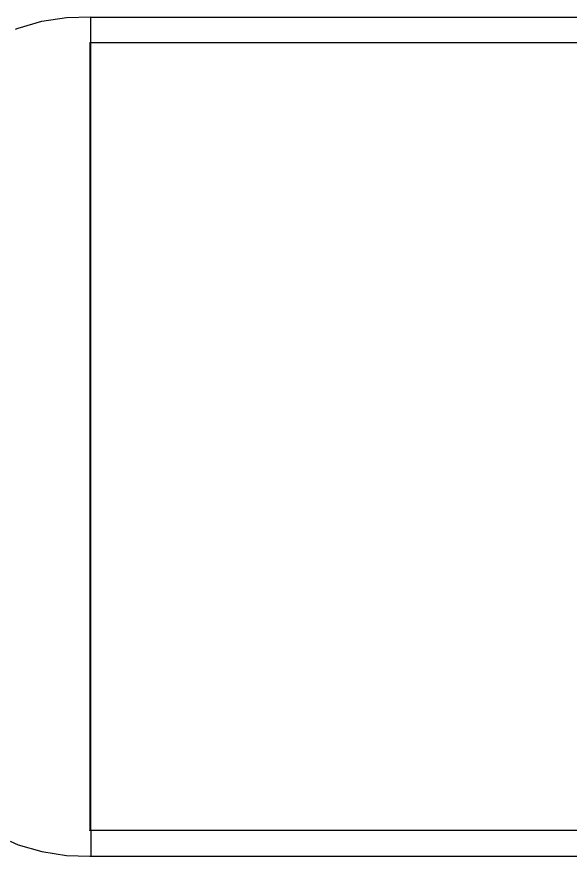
# Model space of a CAD drawing. Header units: millimetres. Extents: x 44692 to 659456, y -26273 to 96111.
# Drawn here: x 141827 to 143173, y 3248 to 5290 of the extents above; entities that cross this region are included whole.
import ezdxf

# ---------------------------------------------------------------- set-up
doc = ezdxf.new("R2010")
doc.units = ezdxf.units.MM
doc.header["$LTSCALE"] = 100
doc.layers.add('Transporte semielaborado', color=30, linetype='Continuous')

msp = doc.modelspace()

# ---------------------------------------------------------------- linework, layer by layer
at = {"layer": 'Transporte semielaborado'}
for p, q in [((141888.278, 5278.73), (141947.561, 5287.968)), ((141947.561, 5287.968), (142007.418, 5289.642)), ((142007.418, 5289.023), (142007.418, 5289.642)), ((142007.418, 5289.023), (142515.028, 5289.023)), ((142007.418, 5226.475), (142007.418, 5289.023)), ((142515.028, 5289.023), (142515.028, 5288.488)), ((142515.028, 5289.023), (143636.309, 5289.023)), ((141830.362, 5262.052), (141888.278, 5278.73)), ((141823.667, 5259.184), (141830.362, 5262.052)), ((142004.794, 5227.292), (142004.794, 5226.475)), ((142004.794, 5226.475), (142004.794, 3310.635)), ((142007.418, 5226.475), (142004.794, 5226.475)), ((142628.976, 5226.475), (142007.418, 5226.475)), ((142007.418, 3310.635), (142007.418, 5226.475)), ((143250.534, 5226.475), (142628.976, 5226.475)), ((142004.794, 3309.818), (142004.794, 3310.635)), ((142007.418, 3310.635), (142004.794, 3310.635)), ((142628.976, 3310.635), (142007.418, 3310.635)), ((142007.418, 3310.635), (142007.418, 3248.291)), ((143250.534, 3310.635), (142628.976, 3310.635)), ((141810.502, 3284.389), (141830.362, 3275.88)), ((141830.362, 3275.88), (141888.278, 3259.202)), ((141888.278, 3259.202), (141947.561, 3249.965)), ((141947.561, 3249.965), (142004.794, 3248.364)), ((142004.794, 3248.087), (142004.794, 3248.364)), ((142004.794, 3248.364), (142007.418, 3248.291)), ((142004.794, 3248.087), (142515.028, 3248.087)), ((142515.028, 3248.622), (142515.028, 3248.087)), ((142515.028, 3248.087), (143638.077, 3248.087))]:
    msp.add_line(p, q, dxfattribs=at)

doc.saveas('drawing.dxf')
